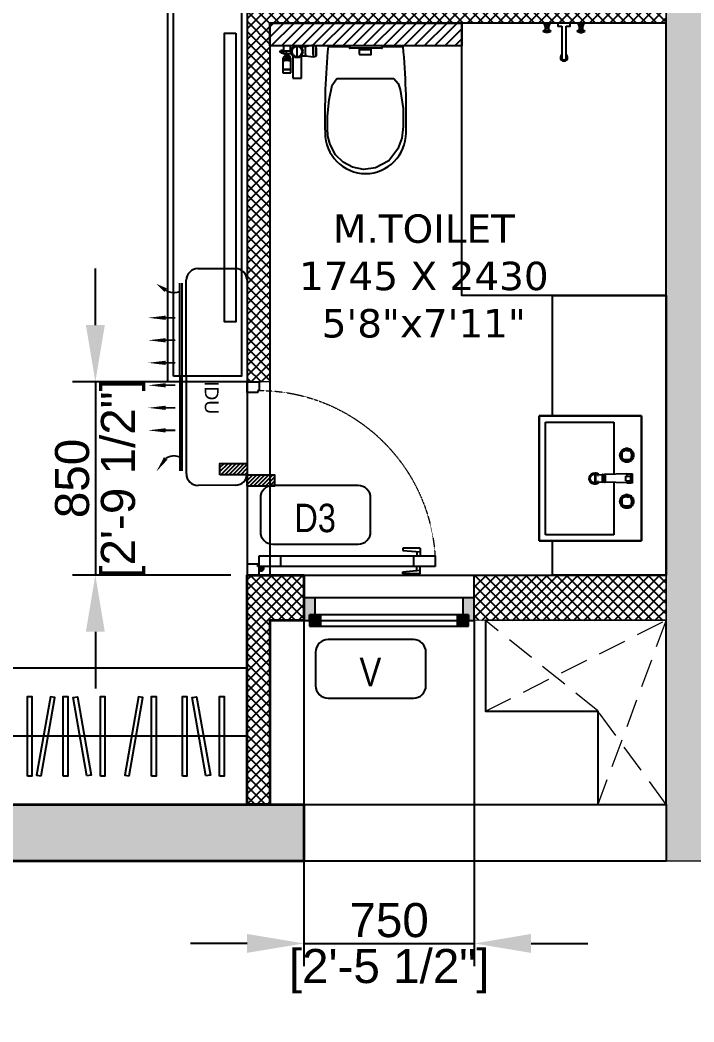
# Model space of a CAD drawing. Header units: millimetres. Extents: x -10395 to 134206, y 1012 to 180803.
# Drawn here: x 103441 to 106408, y 142510 to 146921 of the extents above; entities that cross this region are included whole.
import ezdxf
from ezdxf.enums import TextEntityAlignment as Align

# ---------------------------------------------------------------- set-up
doc = ezdxf.new("R2010")
doc.units = ezdxf.units.MM
doc.linetypes.add('( Hidden )', pattern=[0.375, 0.25, -0.125])
doc.linetypes.add('3.5BHK EAST-UN-5$0$DASHED', pattern=[0.75, 0.5, -0.25])
for name, color, linetype in [('A-AC', 252, 'Continuous'), ('A-Dimensions', 4, 'Continuous'), ('A-Door', 11, 'Continuous'), ('A-Door Line', 8, 'Continuous'), ('A-Fixture', 8, 'Continuous'), ('A-Furniture', 8, 'Continuous'), ('A-Handwash', 252, 'Continuous'), ('A-Handwash Platform', 253, 'Continuous'), ('A-Hatch', 252, 'Continuous'), ('A-Ledge Wall', 8, 'Continuous'), ('A-MBR Wardrobe', 253, 'Continuous'), ('A-Room Boundary', 44, 'Continuous'), ('A-Shaft Line', 253, 'Continuous'), ('A-Shaft Wall', 253, 'Continuous'), ('A-Shower', 253, 'Continuous'), ('A-Shower Glass', 253, 'Continuous'), ('A-Text Main', 44, 'Continuous'), ('A-TV', 253, 'Continuous'), ('A-TV Unit', 252, 'Continuous'), ('A-Ventilator', 4, 'Continuous'), ('A-WC', 253, 'Continuous')]:
    doc.layers.add(name, color=color, linetype=linetype)
doc.layers.add('A-Wall', color=240, linetype='Continuous', lineweight=35)
doc.styles.add('2024-08-29_TOWER-A$0$simplex-0.8', font='simplex.shx', dxfattribs={"width": 0.8})
doc.styles.add('3BHK  WEST_UN-2$0$AMISH', font='arial.ttf')
doc.styles.add('3BHK EAST -UN-4$0$grid_text', font='verdana.ttf')
doc.styles.add('ARIAL', font='ARIALN.TTF')
doc.styles.add('S', font='arial.ttf', dxfattribs={"height": 150})
doc.dimstyles.new('DIMSMALL', dxfattribs={"dimtxt": 150, "dimasz": 250, "dimexe": 100, "dimexo": 100, "dimgap": 25, "dimtad": 1, "dimdec": 0, "dimtxsty": 'S', "dimcen": 0, "dimdle": 100, "dimclrd": 8, "dimclre": 8, "dimclrt": 256, "dimazin": 3, "dimtfac": 1, "dimtdec": 0, "dimtix": 1, "dimtmove": 0, "dimatfit": 3, "dimldrblk": '12_DatumFilled', "dimlwd": -1, "dimlwe": -1, "dimarcsym": 1})
pattern_1 = [(45, (-61026.13, -166894.432), (-22.4506403, 22.4506403), []), (135, (-61026.13, -166894.432), (-22.4506403, -22.4506403), [])]

# ---------------------------------------------------------------- blocks, each defined once
blk = doc.blocks.new('*D277')
at = {"layer": 'A-Dimensions', "color": 8, "transparency": 16777216}
for p, q in [((103772.4, 145577.3), (103772.4, 145827.3)), ((104368.4, 145327.3), (103672.4, 145327.3)), ((103772.4, 145327.3), (103772.4, 144477.3)), ((104368.4, 144477.3), (103672.4, 144477.3)), ((103772.4, 144227.3), (103772.4, 143977.3))]:
    blk.add_line(p, q, dxfattribs=at)
for points in [[(103730.7, 145577.3), (103814, 145577.3), (103772.4, 145327.3)], [(103730.7, 144227.3), (103814, 144227.3), (103772.4, 144477.3)]]:
    blk.add_solid(points, dxfattribs=at)
at = {"layer": 'Defpoints', "color": 0, "transparency": 16777216}
for p in [(104468.4, 145327.3), (103772.4, 144477.3), (104468.4, 144477.3)]:
    blk.add_point(p, dxfattribs=at)
at = {"layer": 'A-Dimensions', "lineweight": 30, "transparency": 16777216, "char_height": 150, "attachment_point": 5, "rotation": 90, "style": 'S'}
for s, insert in [('\\A1;[2\'-9 1/2"]', (103894.5, 144902.3)), ('\\A1;850', (103670.8, 144902.3))]:
    blk.add_mtext(s, dxfattribs=dict(at, insert=insert))
blk = doc.blocks.new('12_DatumFilled')
at = {"color": 8, "linetype": 'ByBlock'}
blk.add_solid([(0, 0.577), (-1, 0), (0, -0.577)], dxfattribs=at)
blk = doc.blocks.new('*D291')
at = {"layer": 'A-Dimensions', "color": 8, "transparency": 16777216}
for p, q in [((104690.8, 144302.3), (104690.8, 142755.3)), ((105440.8, 144302.3), (105440.8, 142755.3)), ((104440.8, 142855.3), (104190.8, 142855.3)), ((104690.8, 142855.3), (105440.8, 142855.3)), ((105690.8, 142855.3), (105940.8, 142855.3))]:
    blk.add_line(p, q, dxfattribs=at)
for points in [[(104440.8, 142897), (104440.8, 142813.7), (104690.8, 142855.3)], [(105690.8, 142897), (105690.8, 142813.7), (105440.8, 142855.3)]]:
    blk.add_solid(points, dxfattribs=at)
at = {"layer": 'Defpoints', "color": 0, "transparency": 16777216}
for p in [(104690.8, 144402.3), (105440.8, 144402.3), (105440.8, 142855.3)]:
    blk.add_point(p, dxfattribs=at)
at = {"layer": 'A-Dimensions', "lineweight": 30, "transparency": 16777216, "char_height": 150, "attachment_point": 5, "style": 'S'}
for s, insert in [('\\A1;750', (105065.8, 142956.9)), ('\\A1;[2\'-5 1/2"]', (105065.8, 142733.2))]:
    blk.add_mtext(s, dxfattribs=dict(at, insert=insert))
blk = doc.blocks.new('3BHK EAST -UN-4$0$A$C937fbcfe')
at = {"layer": 'A-Ledge Wall', "ltscale": 600}
blk.add_lwpolyline([(0, 600), (0, 0), (3200, 0), (3200, 600)], close=True, dxfattribs=at)
for points in [[(2232.6, 125), (2232.6, 475), (2252.6, 475), (2252.6, 125), (2232.6, 125)], [(2292.3, 125.9), (2353.1, 470.6), (2333.4, 474.1), (2272.6, 129.4), (2292.3, 125.9)], [(2390.5, 125), (2390.5, 475), (2410.5, 475), (2410.5, 125), (2390.5, 125)], [(2494.1, 125.9), (2433.4, 470.6), (2453.1, 474.1), (2513.8, 129.4), (2494.1, 125.9)], [(2554, 125), (2554, 475), (2574, 475), (2574, 125), (2554, 125)], [(2680.5, 125.9), (2741.3, 470.6), (2721.6, 474.1), (2660.8, 129.4), (2680.5, 125.9)], [(2778.7, 125), (2778.7, 475), (2798.7, 475), (2798.7, 125), (2778.7, 125)], [(2914.7, 125), (2914.7, 475), (2934.7, 475), (2934.7, 125), (2914.7, 125)], [(3018.3, 125.9), (2957.5, 470.6), (2977.2, 474.1), (3038, 129.4), (3018.3, 125.9)], [(3078.1, 125), (3078.1, 475), (3098.1, 475), (3098.1, 125), (3078.1, 125)], [(3200, 300), (0, 300)]]:
    blk.add_lwpolyline(points, dxfattribs=at)
blk = doc.blocks.new('A$C9b4d8ff6')
at = {"layer": 'A-Door'}
for p, q in [((84.9, 827.1), (37.7, 827.1)), ((37.7, 827.1), (37.8, 53.1)), ((85, 53.1), (84.9, 827.1)), ((4.7, 761.1), (37.7, 761.1)), ((4.7, 761.1), (4.7, 685.5)), ((14.1, 685.5), (21.1, 761.1)), ((117.9, 761.1), (84.9, 761.1)), ((108.5, 685.5), (101.5, 761.1)), ((117.9, 761.1), (118, 685.5)), ((19.8, 746.9), (37.7, 746.9)), ((84.9, 732.7), (37.7, 732.7)), ((102.8, 746.9), (84.9, 746.9)), ((4.7, 685.5), (14.1, 685.5)), ((118, 685.5), (108.5, 685.5)), ((84.9, 147.5), (37.7, 147.5)), ((0, 0), (0, 53.1)), ((0, 53.1), (37.8, 53.1)), ((14.2, 62.5), (42.5, 62.5)), ((28.3, 76.7), (28.3, 48.4)), ((37.8, 53.1), (85, 53.1)), ((37.8, 53.1), (37.8, 47.2)), ((37.8, 47.2), (47.2, 47.2)), ((47.2, 47.2), (47.2, 0)), ((85, 53.1), (85, 53.1)), ((802.8, 47.2), (802.8, 0.1)), ((812.2, 47.2), (802.8, 47.2)), ((850, 53.2), (812.2, 53.1)), ((812.2, 53.1), (812.2, 47.2)), ((850, 0.1), (850, 53.2)), ((47.2, 0), (0, 0)), ((802.8, 0.1), (850, 0.1))]:
    blk.add_line(p, q, dxfattribs=at)
blk.add_circle((28.3, 62.5), 9.44, dxfattribs=at)
at = {"layer": 'A-Door', "linetype": '3.5BHK EAST-UN-5$0$DASHED', "lineweight": 0}
blk.add_arc((35.5, 52), 776.7, 0.0858, 86.3542, dxfattribs=at)
blk = doc.blocks.new('3BHK  WEST_UN-2$0$fgdskokjmfv')
at = {"layer": 'A-WC', "linetype": 'Continuous'}
for p, q in [((15769218.5, 1072189.5), (15769218.7, 1072189.6)), ((15769218.7, 1072189.6), (15769218.8, 1072189.8)), ((15769218.8, 1072189.8), (15769218.9, 1072189.9)), ((15769218.9, 1072189.9), (15769219.1, 1072190.1)), ((15769219.1, 1072190.1), (15769219.2, 1072190.2)), ((15769219.2, 1072190.2), (15769219.4, 1072190.3)), ((15769219.4, 1072190.3), (15769219.6, 1072190.4)), ((15769219.6, 1072190.4), (15769219.7, 1072190.6)), ((15769219.7, 1072190.6), (15769219.9, 1072190.7)), ((15769219.9, 1072190.7), (15769220.1, 1072190.8)), ((15769220.1, 1072190.8), (15769220.3, 1072190.8)), ((15769220.3, 1072190.8), (15769220.4, 1072190.9)), ((15769220.4, 1072190.9), (15769220.6, 1072191)), ((15769220.6, 1072191), (15769220.8, 1072191.1)), ((15769220.8, 1072191.1), (15769221, 1072191.1)), ((15769221, 1072191.1), (15769221.2, 1072191.2)), ((15769221.2, 1072191.2), (15769221.4, 1072191.2)), ((15769221.4, 1072191.2), (15769221.6, 1072191.3)), ((15769221.6, 1072191.3), (15769221.8, 1072191.3)), ((15769221.8, 1072191.3), (15769222, 1072191.3)), ((15769222, 1072191.3), (15769222.2, 1072191.3)), ((15769222.2, 1072191.3), (15769222.4, 1072191.3)), ((15769222.4, 1072191.3), (15769222.4, 1072191.3)), ((15769222.5, 1072191.3), (15769222.4, 1072191.3)), ((15769222.4, 1072191.3), (15769222.4, 1072191.3)), ((15769222.4, 1072191.3), (15769222.5, 1072191.3)), ((15769222.6, 1072191.3), (15769222.5, 1072191.3)), ((15769222.5, 1072191.3), (15769222.5, 1072191.3)), ((15769222.5, 1072191.3), (15769222.7, 1072191.3)), ((15769222.8, 1072191.3), (15769222.6, 1072191.3)), ((15769222.7, 1072191.3), (15769222.9, 1072191.3)), ((15769232.1, 1072191.3), (15769222.8, 1072191.3)), ((15769222.9, 1072191.3), (15769223.1, 1072191.3)), ((15769223.1, 1072191.3), (15769223.4, 1072191.3)), ((15769223.4, 1072191.3), (15769223.8, 1072191.3)), ((15769223.8, 1072191.3), (15769224.2, 1072191.3)), ((15769224.2, 1072191.3), (15769224.7, 1072191.3)), ((15769228.6, 1072190), (15769228.8, 1072176)), ((15769228.7, 1072190), (15769232.9, 1072190)), ((15769231.8, 1072211.9), (15769232.1, 1072190)), ((15769309.2, 1072211.9), (15769231.8, 1072211.9)), ((15769232.9, 1072190), (15769239.6, 1072190)), ((15769233.1, 1072183), (15769232.9, 1072190)), ((15769239.6, 1072190), (15769243.9, 1072190)), ((15769243.9, 1072190), (15769247.1, 1072190)), ((15769243.9, 1072190), (15769243.9, 1072183)), ((15769247.1, 1072190), (15769264.5, 1072190)), ((15769262.2, 1072190), (15769262.5, 1072211.9)), ((15769262.2, 1072191.3), (15769262.5, 1072191.3)), ((15769262.5, 1072191.3), (15769263.8, 1072191.3)), ((15769263.8, 1072191.3), (15769265.2, 1072191.3)), ((15769264.4, 1072183), (15769264.5, 1072190)), ((15769265.2, 1072191.3), (15769266.5, 1072191.3)), ((15769274.3, 1072211.9), (15769274.3, 1072210.2)), ((15769274.3, 1072210.2), (15769274.3, 1072208.5)), ((15769274.3, 1072208.5), (15769274.3, 1072206.8)), ((15769274.3, 1072206.8), (15769274.3, 1072205.4)), ((15769292.1, 1072163.3), (15769292.1, 1072209.4)), ((15769309.2, 1072211.4), (15769309.2, 1072211.9)), ((15769309.2, 1072209.7), (15769309.2, 1072211.4)), ((15769309.2, 1072208), (15769309.2, 1072209.7)), ((15769309.2, 1072206.4), (15769309.2, 1072208)), ((15769309.2, 1072206), (15769309.2, 1072206.4)), ((15769328, 1072207), (15769309.9, 1072206.4)), ((15769362.5, 1072214.8), (15769328, 1072207)), ((15769362.5, 1072214.8), (15769374.5, 1072212)), ((15769428.5, 1072209.1), (15769522.1, 1072209.1)), ((15769667.1, 1072211.9), (15769522.1, 1072211.9)), ((15769522.1, 1072211.9), (15769522.1, 1072203.9)), ((15769664.1, 1072200.9), (15769525.1, 1072200.9)), ((15769618.4, 1072200.9), (15769565.9, 1072200.9)), ((15769565.9, 1072200.9), (15769565.9, 1072197.6)), ((15769618.4, 1072194.8), (15769565.9, 1072194.8)), ((15769565.9, 1072194.8), (15769565.9, 1072174.4)), ((15769567.4, 1072196.1), (15769616.9, 1072196.1)), ((15769618.4, 1072197.6), (15769618.4, 1072200.9)), ((15769618.4, 1072174.4), (15769618.4, 1072194.8)), ((15769667.1, 1072211.9), (15769667.1, 1072203.9)), ((15769667.1, 1072209.1), (15769758.5, 1072209.1)), ((15769217.4, 1072186.7), (15769217.5, 1072186.9)), ((15769217.4, 1072186.5), (15769217.4, 1072186.7)), ((15769217.4, 1072186.3), (15769217.4, 1072186.5)), ((15769217.4, 1072186.1), (15769217.4, 1072186.3)), ((15769217.4, 1072186.3), (15769217.4, 1072186.3)), ((15769217.5, 1072185.9), (15769217.4, 1072186.1)), ((15769217.5, 1072187.3), (15769217.6, 1072187.5)), ((15769217.5, 1072187.1), (15769217.5, 1072187.3)), ((15769217.5, 1072186.9), (15769217.5, 1072187.1)), ((15769217.5, 1072185.7), (15769217.5, 1072185.9)), ((15769217.5, 1072185.5), (15769217.5, 1072185.7)), ((15769217.5, 1072185.3), (15769217.5, 1072185.5)), ((15769217.6, 1072185.1), (15769217.5, 1072185.3)), ((15769217.6, 1072187.7), (15769217.7, 1072187.9)), ((15769217.6, 1072187.5), (15769217.6, 1072187.7)), ((15769217.6, 1072184.9), (15769217.6, 1072185.1)), ((15769217.7, 1072184.7), (15769217.6, 1072184.9)), ((15769217.7, 1072187.9), (15769217.8, 1072188.1)), ((15769217.8, 1072184.5), (15769217.7, 1072184.7)), ((15769217.8, 1072188.3), (15769217.9, 1072188.5)), ((15769217.8, 1072188.1), (15769217.8, 1072188.3)), ((15769217.8, 1072184.3), (15769217.8, 1072184.5)), ((15769217.9, 1072184.2), (15769217.8, 1072184.3)), ((15769217.9, 1072188.5), (15769218, 1072188.7)), ((15769218, 1072184), (15769217.9, 1072184.2)), ((15769218, 1072188.7), (15769218.1, 1072188.8)), ((15769218.1, 1072183.8), (15769218, 1072184)), ((15769218.1, 1072188.8), (15769218.2, 1072189)), ((15769218.2, 1072183.6), (15769218.1, 1072183.8)), ((15769218.2, 1072189), (15769218.3, 1072189.2)), ((15769218.3, 1072183.5), (15769218.2, 1072183.6)), ((15769218.3, 1072189.2), (15769218.4, 1072189.3)), ((15769218.5, 1072183.3), (15769218.3, 1072183.5)), ((15769218.4, 1072189.3), (15769218.5, 1072189.5)), ((15769218.6, 1072183.2), (15769218.5, 1072183.3)), ((15769218.7, 1072183), (15769218.6, 1072183.2)), ((15769218.8, 1072182.9), (15769218.7, 1072183)), ((15769219, 1072182.7), (15769218.8, 1072182.9)), ((15769219.1, 1072182.6), (15769219, 1072182.7)), ((15769219.3, 1072182.5), (15769219.1, 1072182.6)), ((15769219.4, 1072182.3), (15769219.3, 1072182.5)), ((15769219.6, 1072182.2), (15769219.4, 1072182.3)), ((15769219.8, 1072182.1), (15769219.6, 1072182.2)), ((15769219.9, 1072182), (15769219.8, 1072182.1)), ((15769220.1, 1072181.9), (15769219.9, 1072182)), ((15769220.3, 1072181.8), (15769220.1, 1072181.9)), ((15769220.5, 1072181.7), (15769220.3, 1072181.8)), ((15769220.7, 1072181.7), (15769220.5, 1072181.7)), ((15769220.9, 1072181.6), (15769220.7, 1072181.7)), ((15769221, 1072181.5), (15769220.9, 1072181.6)), ((15769221.2, 1072181.5), (15769221, 1072181.5)), ((15769221.4, 1072181.4), (15769221.2, 1072181.5)), ((15769221.6, 1072181.4), (15769221.4, 1072181.4)), ((15769221.8, 1072181.4), (15769221.6, 1072181.4)), ((15769222, 1072181.4), (15769221.8, 1072181.4)), ((15769222.2, 1072181.3), (15769222, 1072181.4)), ((15769222.4, 1072181.3), (15769222.2, 1072181.3)), ((15769222.5, 1072181.3), (15769222.4, 1072181.3)), ((15769222.4, 1072181.3), (15769222.4, 1072181.3)), ((15769222.4, 1072181.3), (15769222.5, 1072181.3)), ((15769222.6, 1072181.3), (15769222.5, 1072181.3)), ((15769222.5, 1072181.3), (15769222.5, 1072181.3)), ((15769222.5, 1072181.3), (15769222.7, 1072181.3)), ((15769222.8, 1072181.3), (15769222.6, 1072181.3)), ((15769222.7, 1072181.3), (15769222.8, 1072181.3)), ((15769222.8, 1072181.3), (15769228.8, 1072181.3)), ((15769223, 1072181.3), (15769222.8, 1072181.3)), ((15769223.3, 1072181.3), (15769223, 1072181.3)), ((15769223.6, 1072181.3), (15769223.3, 1072181.3)), ((15769224, 1072181.3), (15769223.6, 1072181.3)), ((15769224.4, 1072181.3), (15769224, 1072181.3)), ((15769224.9, 1072181.3), (15769224.4, 1072181.3)), ((15769233.2, 1072176), (15769228.9, 1072176)), ((15769229.4, 1072152.1), (15769229.4, 1072141.2)), ((15769229.6, 1072148.4), (15769264.6, 1072148.4)), ((15769229.6, 1072148.4), (15769229.6, 1072107.6)), ((15769233.2, 1072176), (15769233.1, 1072183)), ((15769239.6, 1072176), (15769233.2, 1072176)), ((15769235.2, 1072152.4), (15769235.2, 1072142.5)), ((15769243.8, 1072176), (15769239.6, 1072176)), ((15769240, 1072176), (15769240, 1072167.3)), ((15769240, 1072155.2), (15769240, 1072152.4)), ((15769242, 1072176), (15769242, 1072161.6)), ((15769243.9, 1072183), (15769243.8, 1072176)), ((15769247.1, 1072176), (15769243.8, 1072176)), ((15769264.4, 1072176), (15769247.1, 1072176)), ((15769252.2, 1072161.6), (15769252.2, 1072176)), ((15769254.3, 1072167.3), (15769254.3, 1072176)), ((15769254.3, 1072152.4), (15769254.3, 1072155.2)), ((15769259, 1072142.5), (15769259, 1072152.4)), ((15769264.4, 1072176), (15769264.4, 1072183)), ((15769265.9, 1072181.3), (15769264.5, 1072181.3)), ((15769264.6, 1072107.6), (15769264.6, 1072148.4)), ((15769264.9, 1072141.2), (15769264.9, 1072152.1)), ((15769266.6, 1072181.3), (15769265.9, 1072181.3)), ((15769273.1, 1072167.7), (15769273.1, 1072069.7)), ((15769311.1, 1072167.5), (15769329.3, 1072168.1)), ((15769311.2, 1072069.7), (15769311.2, 1072167.7)), ((15769329.3, 1072168.1), (15769364.2, 1072162.5)), ((15769364.3, 1072162.5), (15769376.1, 1072166)), ((15769567.3, 1072172.9), (15769616.9, 1072172.9)), ((15769229.6, 1072107.6), (15769264.6, 1072107.6)), ((15769229.6, 1072107.1), (15769229.6, 1072107.6)), ((15769264.6, 1072107.6), (15769229.6, 1072107.6)), ((15769264.6, 1072107.1), (15769229.6, 1072107.1)), ((15769229.6, 1072107.1), (15769229.6, 1072093)), ((15769264.6, 1072107.1), (15769264.6, 1072107.6)), ((15769264.6, 1072093), (15769264.6, 1072107.1)), ((15769229.6, 1072093), (15769264.6, 1072093)), ((15769273.1, 1072069.7), (15769311.2, 1072069.7)), ((15769466.3, 1072068.4), (15769718.4, 1072068.4))]:
    blk.add_line(p, q, dxfattribs=at)
at = {"layer": 'A-WC', "linetype": 'Continuous', "flags": 128}
blk.add_lwpolyline([(15769718.4, 1072068.4), (15769737.6, 1072045.5), (15769745.9, 1072018.8), (15769758.3, 1071936), (15769759.7, 1071856.1), (15769753.6, 1071804.7), (15769735.8, 1071758), (15769695.5, 1071705.9), (15769637.7, 1071673.8), (15769584.5, 1071667.4), (15769535.5, 1071677.4), (15769494.7, 1071699.3), (15769461.6, 1071732.3), (15769437.5, 1071777.7), (15769427.2, 1071814.6), (15769425.9, 1071851.1), (15769426.5, 1071902.1), (15769433.3, 1071973.6), (15769447, 1072039.1), (15769466.3, 1072068.4)], dxfattribs=at)
at = {"layer": 'A-WC', "linetype": 'Continuous'}
for centre, radius, start, end in [((15769292.1, 1072186.3), 26.2, 100.2496, 180), ((15769292.1, 1072186.3), 23, 0, 180), ((15769292.1, 1072186.3), 26.2, 0, 132.8693), ((15772559.7, 1071909.6), 3145.4, 174.5369, 181.4631), ((15769525.1, 1072203.9), 3, 180, 270), ((15769567.4, 1072197.6), 1.5, 180, 270), ((15769616.9, 1072197.6), 1.5, 270, 0), ((15769664.1, 1072203.9), 3, 270, 0), ((15766627.4, 1071909.6), 3145.4, 358.5369, 5.4631), ((15769292.1, 1072186.3), 26.2, 180, 0), ((15769292.1, 1072186.3), 23, 180, 0), ((15769292.1, 1072189.5), 28.9, 228.7983, 242.5322), ((15769292.1, 1072189.5), 28.9, 297.4678, 311.2017), ((15769567.3, 1072174.4), 1.46, 180, 270), ((15769616.9, 1072174.4), 1.46, 270, 0), ((15769595.6, 1071829.3), 180.3, 180, 269.3484), ((15769591.5, 1071829.3), 180.3, 270.6516, 0)]:
    blk.add_arc(centre, radius, start, end, dxfattribs=at)
for centre, major_axis, ratio, start_param, end_param in [((15769310.5, 1072186.9), (-0.6, 19.4), 0.087894, 6.275362, 6.466185), ((15769328.7, 1072187.5), (-0.6, 19.4), 0.087894, 6.275362, 9.416955), ((15769363.4, 1072188.7), (-0.8, 26.2), 0.087894, 0.017046, 3.133769), ((15769375.3, 1072189), (-0.7, 23), 0.087894, 0.026053, 3.133769), ((15769375.3, 1072189), (-0.7, 23), 0.087894, 3.165124, 6.230506), ((15769247.1, 1072152.1), (17.8, 0), 0.939693, 1.86017, 3.254011), ((15769247.1, 1072141.2), (17.8, 0), 0.939693, 0.452611, 2.688981), ((15769247.1, 1072141.2), (13.4, 0), 0.939693, 1.839841, 2.521963), ((15769247.1, 1072142.5), (11.9, 0), 0.939693, 1.570796, 2.584055), ((15769247.1, 1072142.5), (11.9, 0), 0.939693, 1.570796, 2.584055), ((15769247.1, 1072141), (11.9, 0), 0.939693, 1.570796, 2.410164), ((15769247.1, 1072141.2), (13.4, 0), 0.939693, 1.634555, 1.767445), ((15769247.1, 1072142.5), (11.9, 0), 0.939693, 0.557537, 1.570796), ((15769247.1, 1072142.5), (11.9, 0), 0.939693, 0.557537, 1.570796), ((15769247.1, 1072141), (11.9, 0), 0.939693, 0.731428, 1.570796), ((15769247.1, 1072141.2), (13.4, 0), 0.939693, 1.374148, 1.507037), ((15769247.1, 1072141.2), (13.4, 0), 0.939693, 0.61963, 1.312246), ((15769247.1, 1072152.1), (17.8, 0), 0.939693, 6.170767, 7.561634), ((15769310.5, 1072186.9), (-0.6, 19.4), 0.087894, 2.98627, 3.106469), ((15769247.1, 1072141.2), (17.8, 0), 0.939693, 2.995055, 3.28771), ((15769247.1, 1072141.2), (17.8, 0), 0.939693, 6.137068, 6.429723)]:
    blk.add_ellipse(centre, major_axis=major_axis, ratio=ratio, start_param=start_param, end_param=end_param, dxfattribs=at)
blk = doc.blocks.new('3.5BHK EAST-UN-5$0$2024-08-29_TOWER-A$0$TV FG')
at = {"layer": 'A-TV'}
blk.add_lwpolyline([(-635, -25), (635, -25), (635, -75), (-635, -75)], close=True, dxfattribs=at)
blk = doc.blocks.new('3BHK  WEST_UN-2$0$WALL MOUNTED SPLIT AC')
at = {"layer": 'A-AC'}
for p, q in [((18067.15, -8077.46), (18073.71, -8077.46)), ((18064.01, -8112.84, 0), (18064, -8079.99, 0)), ((18064.41, -8112.84, 0), (18064.41, -8079.99, 0)), ((18065.12, -8113.34), (18065.11, -8079.5)), ((18075.75, -8079.5), (18075.75, -8113.29)), ((18073.72, -8115.33), (18067.16, -8115.38))]:
    blk.add_line(p, q, dxfattribs=at)
at = {"layer": 'A-AC', "elevation": 0}
for points in [[(18059.86, -8080.11, 0, 0.75, 0), (18061.51, -8081.22, 0.75, 0.75, 0)], [(18058.43, -8086.05, 0, 0.75, 0), (18061.52, -8086.05, 0.75, 0.75, 0)], [(18058.44, -8089.99, 0, 0.75, 0), (18061.52, -8089.99, 0.75, 0.75, 0)], [(18058.44, -8093.93, 0, 0.75, 0), (18061.52, -8093.93, 0.75, 0.75, 0)], [(18058.44, -8097.86, 0, 0.75, 0), (18061.52, -8097.86, 0.75, 0.75, 0)], [(18058.44, -8101.8, 0, 0.75, 0), (18061.52, -8101.8, 0.75, 0.75, 0)], [(18058.44, -8105.74, 0, 0.75, 0), (18061.52, -8105.74, 0.75, 0.75, 0)], [(18059.87, -8112.95, 0, 0.75, 0), (18061.51, -8110.65, 0.75, 0.75, 0)]]:
    blk.add_lwpolyline(points, format="xyseb", dxfattribs=at)
at = {"layer": 'A-AC', "const_width": 0.3, "elevation": 0}
for points in [[(18061.51, -8081.22, 0.246742), (18063.87, -8081.49, -4.761831)], [(18061.51, -8110.65, -0.246742), (18063.87, -8110.38, 4.761831)]]:
    blk.add_lwpolyline(points, format="xyb", dxfattribs=at)
for points in [[(18061.52, -8086.05), (18063.17, -8086.05)], [(18061.52, -8089.99), (18063.17, -8089.99)], [(18061.52, -8093.93), (18063.17, -8093.93)], [(18061.52, -8097.86), (18063.17, -8097.86)], [(18061.52, -8101.8), (18063.17, -8101.8)], [(18061.52, -8105.74), (18063.17, -8105.74)]]:
    blk.add_lwpolyline(points, dxfattribs=at)
at = {"layer": 'A-AC'}
for centre, start, end in [((18067.15, -8079.5), 90.0082, 180.0082), ((18073.71, -8079.5), 0.0078, 90.0078), ((18067.16, -8113.34), 180.0082, 270.0082), ((18073.71, -8113.29), 270.0078, 0.0078)]:
    blk.add_arc(centre, 2.04, start, end, dxfattribs=at)
at = {"layer": 'A-AC', "style": '3BHK  WEST_UN-2$0$AMISH'}
blk.add_attdef('IDU', text='', height=2.4, rotation=90.0082, dxfattribs=at).set_placement((18070, -8096.33, 0), align=Align.MIDDLE_CENTER)
blk = doc.blocks.new('A$Cf00fcc3f')
at = {"layer": 'A-Fixture'}
for p, q in [((0, 0), (0, -450)), ((550, 0), (0, 0)), ((0, -450), (0, 0)), ((0, 0), (550, 0)), ((550, -450), (550, 0)), ((550, 0), (550, -450)), ((151.6, -42.4), (150.8, -44.3)), ((151.6, -42.4), (153.6, -41.5)), ((153.7, -44.5), (151.6, -42.4)), ((153.6, -41.5), (163.5, -38.6)), ((155.5, -43.7), (153.6, -41.5)), ((155.5, -43.7), (153.7, -44.5)), ((157.1, -39.5), (155.1, -41.1)), ((164.2, -43.3), (155.2, -46)), ((155.5, -43.7), (164.5, -41)), ((162.3, -36.7), (157.1, -39.5)), ((167.9, -35), (162.3, -36.7)), ((163.5, -38.6), (173.8, -37.6)), ((163.5, -38.6), (164.5, -41)), ((173.8, -42.3), (164.2, -43.3)), ((173.8, -42.3), (164.2, -43.3)), ((164.5, -41), (173.8, -40.1)), ((173.8, -43.9), (164.5, -44.9)), ((173.8, -34.4), (167.9, -35)), ((179.7, -35), (173.8, -34.4)), ((179.7, -35), (173.8, -34.4)), ((173.8, -37.6), (184.1, -38.6)), ((173.8, -37.6), (173.8, -40.1)), ((173.8, -40.1), (183.2, -41)), ((183.4, -43.3), (173.8, -42.3)), ((183.1, -44.9), (173.8, -43.9)), ((185.4, -36.7), (179.7, -35)), ((185.4, -36.7), (179.7, -35)), ((184.1, -38.6), (183.2, -41)), ((183.2, -41), (192.2, -43.7)), ((183.4, -43.3), (192.4, -46)), ((192.4, -46), (183.4, -43.3)), ((184.1, -38.6), (194.1, -41.5)), ((190.6, -39.5), (185.4, -36.7)), ((190.6, -39.5), (185.4, -36.7)), ((192.5, -41.1), (190.6, -39.5)), ((192.5, -41.1), (190.6, -39.5)), ((192.2, -43.7), (194.1, -41.5)), ((192.2, -43.7), (193.9, -44.5)), ((193.9, -44.5), (196, -42.4)), ((194.1, -41.5), (196, -42.4)), ((196, -42.4), (196.9, -44.3)), ((254.8, -39.2), (296, -39.2)), ((254.8, -39.2), (255, -45.5)), ((295.9, -45.5), (296, -39.2)), ((354.8, -42.4), (354, -44.3)), ((354.8, -42.4), (356.8, -41.5)), ((356.9, -44.5), (354.8, -42.4)), ((356.8, -41.5), (366.7, -38.6)), ((358.7, -43.7), (356.8, -41.5)), ((358.7, -43.7), (356.9, -44.5)), ((360.3, -39.5), (358.3, -41.1)), ((367.4, -43.3), (358.4, -46)), ((358.7, -43.7), (367.7, -41)), ((365.5, -36.7), (360.3, -39.5)), ((371.1, -35), (365.5, -36.7)), ((366.7, -38.6), (377, -37.6)), ((366.7, -38.6), (367.7, -41)), ((377, -42.3), (367.4, -43.3)), ((377, -42.3), (367.4, -43.3)), ((367.7, -41), (377, -40.1)), ((377, -43.9), (367.7, -44.9)), ((377, -34.4), (371.1, -35)), ((382.9, -35), (377, -34.4)), ((382.9, -35), (377, -34.4)), ((377, -37.6), (387.3, -38.6)), ((377, -37.6), (377, -40.1)), ((377, -40.1), (386.4, -41)), ((386.6, -43.3), (377, -42.3)), ((386.3, -44.9), (377, -43.9)), ((388.6, -36.7), (382.9, -35)), ((388.6, -36.7), (382.9, -35)), ((387.3, -38.6), (386.4, -41)), ((386.4, -41), (395.4, -43.7)), ((386.6, -43.3), (395.6, -46)), ((395.6, -46), (386.6, -43.3)), ((387.3, -38.6), (397.3, -41.5)), ((393.8, -39.5), (388.6, -36.7)), ((393.8, -39.5), (388.6, -36.7)), ((395.7, -41.1), (393.8, -39.5)), ((395.7, -41.1), (393.8, -39.5)), ((395.4, -43.7), (397.3, -41.5)), ((395.4, -43.7), (397.1, -44.5)), ((397.1, -44.5), (399.2, -42.4)), ((397.3, -41.5), (399.2, -42.4)), ((399.2, -42.4), (400.1, -44.3)), ((144.2, -58.7), (143.6, -64.6)), ((143.6, -64.6), (144.2, -70.5)), ((143.6, -64.6), (144.2, -70.5)), ((145.9, -53), (144.2, -58.7)), ((144.2, -70.5), (145.9, -76.1)), ((144.2, -70.5), (145.9, -76.1)), ((148.7, -47.8), (145.9, -53)), ((145.9, -76.1), (148.7, -81.3)), ((145.9, -76.1), (148.7, -81.3)), ((146.8, -64.6), (147.8, -54.3)), ((147.8, -74.9), (146.8, -64.6)), ((149.4, -64.6), (146.8, -64.6)), ((147.8, -54.3), (150.8, -44.3)), ((147.8, -54.3), (150.3, -55.2)), ((147.8, -74.9), (150.3, -73.9)), ((150.8, -84.8), (147.8, -74.9)), ((150.3, -45.9), (148.7, -47.8)), ((148.7, -81.3), (150.3, -83.2)), ((148.7, -81.3), (150.3, -83.2)), ((149.4, -64.6), (150.3, -55.2)), ((150.3, -73.9), (149.4, -64.6)), ((150.3, -55.2), (152.9, -46.2)), ((152.9, -82.9), (150.3, -73.9)), ((150.8, -44.3), (152.9, -46.2)), ((150.8, -84.8), (152.9, -82.9)), ((151.6, -86.8), (150.8, -84.8)), ((152.5, -55), (151.6, -64.6)), ((151.6, -64.6), (152.5, -74.2)), ((151.6, -64.6), (152.5, -74.2)), ((151.6, -86.8), (153.7, -84.7)), ((151.6, -86.8), (153.6, -87.6)), ((155.2, -46), (152.5, -55)), ((155.2, -46), (152.5, -55)), ((152.5, -74.2), (155.2, -83.2)), ((152.5, -74.2), (155.2, -83.2)), ((153.7, -44.5), (152.9, -46.2)), ((152.9, -82.9), (153.7, -84.7)), ((154.1, -55.3), (153.2, -64.6)), ((153.2, -64.6), (154.1, -73.9)), ((155.5, -85.5), (153.6, -87.6)), ((163.5, -90.6), (153.6, -87.6)), ((153.7, -84.7), (155.5, -85.5)), ((156.4, -47.2), (154.1, -55.3)), ((154.1, -73.9), (156.4, -81.9)), ((155.1, -88.1), (157.1, -89.7)), ((155.1, -88.1), (157.1, -89.7)), ((155.2, -83.2), (164.2, -85.9)), ((155.2, -83.2), (164.2, -85.9)), ((164.5, -88.1), (155.5, -85.5)), ((164.5, -44.9), (156.4, -47.2)), ((156.4, -81.9), (164.5, -84.3)), ((163.5, -90.6), (164.5, -88.1)), ((164.2, -85.9), (173.8, -86.8)), ((164.2, -85.9), (173.8, -86.8)), ((164.5, -84.3), (173.8, -85.2)), ((173.8, -89), (164.5, -88.1)), ((173.8, -85.2), (183.1, -84.3)), ((173.8, -86.8), (183.4, -85.9)), ((173.8, -86.8), (183.4, -85.9)), ((183.2, -88.1), (173.8, -89)), ((191.2, -47.2), (183.1, -44.9)), ((183.1, -84.3), (191.2, -81.9)), ((192.2, -85.5), (183.2, -88.1)), ((184.1, -90.6), (183.2, -88.1)), ((183.4, -85.9), (192.4, -83.2)), ((183.4, -85.9), (192.4, -83.2)), ((194.1, -87.6), (184.1, -90.6)), ((190.6, -89.7), (192.5, -88.1)), ((190.6, -89.7), (192.5, -88.1)), ((191.2, -47.2), (193.5, -55.3)), ((191.2, -81.9), (193.5, -73.9)), ((192.2, -85.5), (193.9, -84.7)), ((192.2, -85.5), (194.1, -87.6)), ((192.4, -46), (195.1, -55)), ((192.4, -83.2), (195.1, -74.2)), ((192.4, -83.2), (195.1, -74.2)), ((194.4, -64.6), (193.5, -55.3)), ((194.4, -64.6), (193.5, -73.9)), ((193.9, -44.5), (194.7, -46.2)), ((193.9, -84.7), (194.7, -82.9)), ((193.9, -84.7), (196, -86.8)), ((196, -86.8), (194.1, -87.6)), ((196.9, -44.3), (194.7, -46.2)), ((194.7, -46.2), (197.4, -55.2)), ((197.4, -73.9), (194.7, -82.9)), ((196.9, -84.8), (194.7, -82.9)), ((195.1, -55), (196, -64.6)), ((196, -64.6), (195.1, -74.2)), ((196, -86.8), (196.9, -84.8)), ((196.9, -44.3), (199.8, -54.3)), ((199.8, -74.9), (196.9, -84.8)), ((198.9, -47.8), (197.3, -45.9)), ((198.9, -47.8), (197.3, -45.9)), ((197.3, -83.2), (198.9, -81.3)), ((197.3, -83.2), (198.9, -81.3)), ((199.8, -54.3), (197.4, -55.2)), ((197.4, -55.2), (198.3, -64.6)), ((198.3, -64.6), (197.4, -73.9)), ((199.8, -74.9), (197.4, -73.9)), ((198.3, -64.6), (200.8, -64.6)), ((201.7, -53), (198.9, -47.8)), ((201.7, -53), (198.9, -47.8)), ((198.9, -81.3), (201.7, -76.1)), ((198.9, -81.3), (201.7, -76.1)), ((199.8, -54.3), (200.8, -64.6)), ((200.8, -64.6), (199.8, -74.9)), ((203.4, -58.7), (201.7, -53)), ((203.4, -58.7), (201.7, -53)), ((201.7, -76.1), (203.4, -70.5)), ((201.7, -76.1), (203.4, -70.5)), ((203.4, -58.7), (204, -64.6)), ((204, -64.6), (203.4, -58.7)), ((204, -64.6), (203.4, -70.5)), ((204, -64.6), (203.4, -70.5)), ((255.5, -64.6), (255, -45.5)), ((255, -45.5), (295.9, -45.5)), ((255.5, -64.6), (258.3, -160.2)), ((255.5, -64.6), (265.1, -64.6)), ((265.1, -68.5), (265.1, -47.9)), ((285.7, -47.9), (265.1, -47.9)), ((265.1, -68.5), (285.7, -68.5)), ((285.7, -68.5), (285.7, -47.9)), ((285.7, -64.6), (295.3, -64.6)), ((295.3, -64.6), (292.6, -160.2)), ((295.3, -64.6), (295.9, -45.5)), ((347.4, -58.7), (346.8, -64.6)), ((346.8, -64.6), (347.4, -70.5)), ((346.8, -64.6), (347.4, -70.5)), ((349.1, -53), (347.4, -58.7)), ((347.4, -70.5), (349.1, -76.1)), ((347.4, -70.5), (349.1, -76.1)), ((351.9, -47.8), (349.1, -53)), ((349.1, -76.1), (351.9, -81.3)), ((349.1, -76.1), (351.9, -81.3)), ((350, -64.6), (351, -54.3)), ((351, -74.9), (350, -64.6)), ((352.6, -64.6), (350, -64.6)), ((351, -54.3), (354, -44.3)), ((351, -54.3), (353.5, -55.2)), ((351, -74.9), (353.5, -73.9)), ((354, -84.8), (351, -74.9)), ((353.5, -45.9), (351.9, -47.8)), ((351.9, -81.3), (353.5, -83.2)), ((351.9, -81.3), (353.5, -83.2)), ((352.6, -64.6), (353.5, -55.2)), ((353.5, -73.9), (352.6, -64.6)), ((353.5, -55.2), (356.1, -46.2)), ((356.1, -82.9), (353.5, -73.9)), ((354, -44.3), (356.1, -46.2)), ((354, -84.8), (356.1, -82.9)), ((354.8, -86.8), (354, -84.8)), ((355.7, -55), (354.8, -64.6)), ((354.8, -64.6), (355.7, -74.2)), ((354.8, -64.6), (355.7, -74.2)), ((354.8, -86.8), (356.9, -84.7)), ((354.8, -86.8), (356.8, -87.6)), ((358.4, -46), (355.7, -55)), ((358.4, -46), (355.7, -55)), ((355.7, -74.2), (358.4, -83.2)), ((355.7, -74.2), (358.4, -83.2)), ((356.9, -44.5), (356.1, -46.2)), ((356.1, -82.9), (356.9, -84.7)), ((357.3, -55.3), (356.4, -64.6)), ((356.4, -64.6), (357.3, -73.9)), ((358.7, -85.5), (356.8, -87.6)), ((366.7, -90.6), (356.8, -87.6)), ((356.9, -84.7), (358.7, -85.5)), ((359.6, -47.2), (357.3, -55.3)), ((357.3, -73.9), (359.6, -81.9)), ((358.3, -88.1), (360.3, -89.7)), ((358.3, -88.1), (360.3, -89.7)), ((358.4, -83.2), (367.4, -85.9)), ((358.4, -83.2), (367.4, -85.9)), ((367.7, -88.1), (358.7, -85.5)), ((367.7, -44.9), (359.6, -47.2)), ((359.6, -81.9), (367.7, -84.3)), ((366.7, -90.6), (367.7, -88.1)), ((367.4, -85.9), (377, -86.8)), ((367.4, -85.9), (377, -86.8)), ((367.7, -84.3), (377, -85.2)), ((377, -89), (367.7, -88.1)), ((377, -85.2), (386.3, -84.3)), ((377, -86.8), (386.6, -85.9)), ((377, -86.8), (386.6, -85.9)), ((386.4, -88.1), (377, -89)), ((394.4, -47.2), (386.3, -44.9)), ((386.3, -84.3), (394.4, -81.9)), ((395.4, -85.5), (386.4, -88.1)), ((387.3, -90.6), (386.4, -88.1)), ((386.6, -85.9), (395.6, -83.2)), ((386.6, -85.9), (395.6, -83.2)), ((397.3, -87.6), (387.3, -90.6)), ((393.8, -89.7), (395.7, -88.1)), ((393.8, -89.7), (395.7, -88.1)), ((394.4, -47.2), (396.7, -55.3)), ((394.4, -81.9), (396.7, -73.9)), ((395.4, -85.5), (397.1, -84.7)), ((395.4, -85.5), (397.3, -87.6)), ((395.6, -46), (398.3, -55)), ((395.6, -83.2), (398.3, -74.2)), ((395.6, -83.2), (398.3, -74.2)), ((397.6, -64.6), (396.7, -55.3)), ((397.6, -64.6), (396.7, -73.9)), ((397.1, -44.5), (397.9, -46.2)), ((397.1, -84.7), (397.9, -82.9)), ((397.1, -84.7), (399.2, -86.8)), ((399.2, -86.8), (397.3, -87.6)), ((400.1, -44.3), (397.9, -46.2)), ((397.9, -46.2), (400.6, -55.2)), ((400.6, -73.9), (397.9, -82.9)), ((400.1, -84.8), (397.9, -82.9)), ((398.3, -55), (399.2, -64.6)), ((399.2, -64.6), (398.3, -74.2)), ((399.2, -86.8), (400.1, -84.8)), ((400.1, -44.3), (403, -54.3)), ((403, -74.9), (400.1, -84.8)), ((402.1, -47.8), (400.5, -45.9)), ((402.1, -47.8), (400.5, -45.9)), ((400.5, -83.2), (402.1, -81.3)), ((400.5, -83.2), (402.1, -81.3)), ((403, -54.3), (400.6, -55.2)), ((400.6, -55.2), (401.5, -64.6)), ((401.5, -64.6), (400.6, -73.9)), ((403, -74.9), (400.6, -73.9)), ((401.5, -64.6), (404, -64.6)), ((404.9, -53), (402.1, -47.8)), ((404.9, -53), (402.1, -47.8)), ((402.1, -81.3), (404.9, -76.1)), ((402.1, -81.3), (404.9, -76.1)), ((403, -54.3), (404, -64.6)), ((404, -64.6), (403, -74.9)), ((406.6, -58.7), (404.9, -53)), ((406.6, -58.7), (404.9, -53)), ((404.9, -76.1), (406.6, -70.5)), ((404.9, -76.1), (406.6, -70.5)), ((406.6, -58.7), (407.2, -64.6)), ((406.6, -58.7), (407.2, -64.6)), ((407.2, -64.6), (406.6, -70.5)), ((407.2, -64.6), (406.6, -70.5)), ((257.2, -122), (27.5, -122)), ((27.5, -122), (27.5, -422)), ((157.1, -89.7), (162.3, -92.4)), ((157.1, -89.7), (162.3, -92.4)), ((162.3, -92.4), (167.9, -94.2)), ((162.3, -92.4), (167.9, -94.2)), ((173.8, -91.6), (163.5, -90.6)), ((167.9, -94.2), (173.8, -94.7)), ((167.9, -94.2), (173.8, -94.7)), ((173.8, -91.6), (173.8, -89)), ((184.1, -90.6), (173.8, -91.6)), ((173.8, -94.7), (179.7, -94.2)), ((173.8, -94.7), (179.7, -94.2)), ((179.7, -94.2), (185.4, -92.4)), ((179.7, -94.2), (185.4, -92.4)), ((185.4, -92.4), (190.6, -89.7)), ((185.4, -92.4), (190.6, -89.7)), ((522.5, -122), (293.7, -122)), ((360.3, -89.7), (365.5, -92.4)), ((360.3, -89.7), (365.5, -92.4)), ((365.5, -92.4), (371.1, -94.2)), ((365.5, -92.4), (371.1, -94.2)), ((377, -91.6), (366.7, -90.6)), ((371.1, -94.2), (377, -94.7)), ((371.1, -94.2), (377, -94.7)), ((377, -91.6), (377, -89)), ((387.3, -90.6), (377, -91.6)), ((377, -94.7), (382.9, -94.2)), ((377, -94.7), (382.9, -94.2)), ((382.9, -94.2), (388.6, -92.4)), ((382.9, -94.2), (388.6, -92.4)), ((388.6, -92.4), (393.8, -89.7)), ((388.6, -92.4), (393.8, -89.7)), ((522.5, -422), (522.5, -122)), ((258.3, -162.3), (258.3, -160.2)), ((292.6, -160.2), (258.3, -160.2)), ((258.3, -162.3), (258.6, -171.8)), ((258.3, -162.3), (292.5, -162.3)), ((258.6, -171.8), (258.6, -172.7)), ((258.6, -171.8), (292.2, -171.8)), ((259.4, -201.1), (258.6, -172.7)), ((292.2, -172.7), (258.6, -172.7)), ((291.4, -201.1), (292.2, -172.7)), ((292.2, -171.8), (292.5, -162.3)), ((292.2, -171.8), (292.2, -172.7)), ((292.6, -160.2), (292.5, -162.3)), ((259.4, -201.1), (259.5, -204.3)), ((259.4, -201.1), (291.4, -201.1)), ((259.5, -204.3), (291.3, -204.3)), ((264.3, -192.3), (264.3, -190.8)), ((286.5, -192.3), (286.5, -190.8)), ((291.3, -204.3), (291.4, -201.1)), ((27.5, -422), (522.5, -422)), ((0, -450), (550, -450)), ((550, -450), (0, -450))]:
    blk.add_line(p, q, dxfattribs=at)
for radius, start, end in [(25, 130.6704, 0), (20, 145.6811, 0), (25, 0, 45), (20, 0, 24.0891)]:
    blk.add_arc((275, -205), radius, start, end, dxfattribs=at)
blk = doc.blocks.new('A$Cfbc7273c')
at = {"layer": 'A-Shower'}
for p, q in [((0, 90.6), (0, 59.4)), ((0, -90.6), (0, 90.6)), ((-41.9, 68.8), (-41.9, 81.3)), ((-41.9, 81.3), (-27.4, 81.2)), ((-27.4, 68.8), (-41.9, 68.8)), ((-23.6, 68.6), (-23.6, 81.3)), ((-22.2, 81.5), (-22.2, 68.5)), ((-20.4, 68.3), (-20.4, 81.7)), ((-18, 82.2), (-18, 67.8)), ((-15.8, 67.3), (-15.8, 82.7)), ((-13.3, 66.5), (-13.3, 83.5)), ((-9.9, 65.2), (-9.9, 84.7)), ((-5.4, 63), (-5.4, 87)), ((-13.5, 10), (-152, 10)), ((-13.5, 26), (-13.5, 10)), ((0, 27), (-12.5, 27)), ((0, -27), (0, 27)), ((-152, -10), (-13.5, -10)), ((-13.5, -10), (-13.5, -26)), ((-12.5, -27), (0, -27)), ((-41.9, -68.8), (-41.9, -81.3)), ((-27.4, -68.8), (-41.9, -68.8)), ((-41.9, -81.3), (-27.4, -81.2)), ((-23.6, -68.6), (-23.6, -81.3)), ((-22.2, -81.5), (-22.2, -68.5)), ((-20.4, -68.3), (-20.4, -81.7)), ((-18, -82.2), (-18, -67.8)), ((-15.8, -67.3), (-15.8, -82.7)), ((-13.3, -66.5), (-13.3, -83.5)), ((-9.9, -65.2), (-9.9, -84.7)), ((-5.4, -63), (-5.4, -87)), ((0, -90.6), (0, -59.4))]:
    blk.add_line(p, q, dxfattribs=at)
for centre, radius in [((-36, 85.7), 4.41), ((-36, 64.3), 4.41), ((-36, 74.8), 3.69), ((-36, -64.3), 4.41), ((-36, -85.7), 4.41), ((-36, -74.8), 3.69)]:
    blk.add_circle(centre, radius, dxfattribs=at)
for centre, radius, start, end in [((-27.2, 125.4), 44.2, 269.7849, 308.0362), ((-27.4, 24.1), 44.7, 52.1791, 90), ((-152, 0), 16, 90, 180.0001), ((-152, 0), 16, 180.0001, 270), ((-152, 0), 10, 90, 270), ((-152, 0), 16, 38.6822, 90), ((-12.5, 26), 0.999, 89.9998, 180.1995), ((-152, 0), 16, 270, 321.3178), ((-12.5, -26), 1, 180, 269.8008), ((-27.4, -24.1), 44.7, 270, 307.8209), ((-27.2, -125.4), 44.2, 51.9638, 90.2151)]:
    blk.add_arc(centre, radius, start, end, dxfattribs=at)
blk = doc.blocks.new('A$C42a538ea')
at = {"layer": 'A-Ventilator', "linetype": 'Continuous'}
for points in [[(0, -200), (25, -200), (25, -175), (50, -175), (50, -100), (0, -100)], [(750, -100), (700, -100), (700, -175), (725, -175), (725, -200), (750, -200)], [(25, -225), (75, -225), (75, -175), (25, -175)], [(725, -175), (675, -175), (675, -225), (725, -225)]]:
    blk.add_hatch(color=256, dxfattribs=at).paths.add_polyline_path(points)
for p, q in [((0, -100), (0, 0)), ((0, 0), (750, 0)), ((0, -100), (0, 0)), ((750, -100), (750, 0)), ((750, -100), (750, 0)), ((0, -200), (0, -100)), ((50, -100), (0, -100)), ((0, -200), (0, -100)), ((0, -200), (0, -100)), ((50, -175), (50, -100)), ((700, -100), (50, -100)), ((750, -100), (700, -100)), ((700, -100), (700, -175)), ((750, -200), (750, -100)), ((750, -200), (750, -100)), ((750, -200), (750, -100)), ((25, -200), (25, -175)), ((25, -175), (50, -175)), ((75, -175), (25, -175)), ((25, -175), (25, -225)), ((75, -225), (75, -175)), ((675, -175), (75, -175)), ((725, -175), (675, -175)), ((675, -175), (675, -225)), ((700, -175), (725, -175)), ((725, -175), (725, -200)), ((725, -225), (725, -175)), ((0, -200), (750, -200)), ((0, -200), (25, -200)), ((75, -200), (675, -200)), ((725, -200), (750, -200)), ((25, -225), (75, -225)), ((75, -225), (675, -225)), ((75, -225), (675, -225)), ((675, -225), (725, -225))]:
    blk.add_line(p, q, dxfattribs=at)
blk = doc.blocks.new('2024-08-29_TOWER-A$0$WNTG')
at = {"layer": 'A-Text Main'}
blk.add_lwpolyline([(-187.8, 246.2), (187.8, 246.2, -0.414214), (242.8, 191.2), (242.8, 43.3, -0.414214), (187.8, -11.7), (-187.8, -11.7, -0.414214), (-242.8, 43.3), (-242.8, 191.2, -0.414214)], format="xyb", close=True, dxfattribs=at)
at = {"layer": 'A-Text Main', "style": '2024-08-29_TOWER-A$0$simplex-0.8', "width": 0.8}
blk.add_attdef('WNTG', text='', height=150, dxfattribs=at).set_placement((-1.6, 43), align=Align.CENTER)
blk = doc.blocks.new('TILE DROP')
at = {"layer": 'A-Door Line'}
h = blk.add_hatch(dxfattribs=at)
h.set_pattern_fill('ANSI31', color=8, scale=0.1)
h.set_pattern_definition([(45, (-18.584744, -6.592634), (-0.008838835, 0.008838835), [])])
h.paths.add_polyline_path([(0, 0.05), (-0.12, 0.05), (-0.12, 0), (0, 0)])
h.paths.add_polyline_path([(0.12, -0.05), (0.12, 0), (0, 0), (0, -0.05)])
at = {"layer": 'A-Door Line', "color": 8}
for points in [[(-0.12, 0), (-0.12, 0.05), (0, 0.05), (0, 0)], [(0, -0.05), (0, 0), (0.12, 0), (0.12, -0.05)]]:
    blk.add_lwpolyline(points, close=True, dxfattribs=at)
blk = doc.blocks.new('Unit-4')
at = {"layer": 'A-Hatch', "linetype": 'Continuous'}
h = blk.add_hatch(color=256, dxfattribs=at)
h.dxf.hatch_style = 1
h.paths.add_polyline_path([(5629.5, 8735.7), (5629.5, 13200), (6430, 13200), (6430, 12950), (5829.5, 12950), (5829.5, 8735.7)])
h.paths.add_polyline_path([(4159.5, 12950), (4159.5, 13200), (0, 13200), (0, 12135), (250, 12135), (250, 12950)])
h.paths.add_polyline_path([(7179.6, 12950), (8149.6, 12950), (8149.6, 13200), (7179.6, 13200)])
h.paths.add_polyline_path([(10800, 8935.7), (10800, 12950), (10000, 12950), (10000, 13200), (11050, 13200), (11050, 8367.3), (10800, 8367.3), (10800, 8735.7), (7340, 8735.7), (7340, 8935.7)])
h.paths.add_polyline_path([(7275, 4825), (7275, 5025), (10800, 5025), (10800, 7167.3), (11050, 7167.3), (11050, 4825), (11050, 0), (10800, 0), (10800, 4825)])
h.paths.add_polyline_path([(3030, 4825), (250, 4825), (250, 1775), (0, 1775), (0, 5075), (2885, 5075), (2885, 5025), (3030, 5025)])
h.paths.add_polyline_path([(5875, 0), (5875, 5025), (6075, 5025), (6075, 250), (9224.5, 250), (9225, 2124.7), (9325, 2124.7), (9325, 0)])
h.paths.add_polyline_path([(4279.5, 250), (4280, 0), (0, 0), (0, 250)])
h = blk.add_hatch(dxfattribs=at)
h.set_pattern_fill('ANSI37', color=256, scale=10)
h.set_pattern_definition(pattern_1)
h.paths.add_polyline_path([(3960, 12950), (3960, 11225), (4060, 11225), (4060, 11960), (4210, 11960), (4210, 12160), (4059.5, 12160), (4059.5, 12950)])
h.paths.add_polyline_path([(7340, 12950), (7340, 12265), (7440, 12265), (7440, 12950)])
h.paths.add_polyline_path([(5829.5, 10455.7), (7340, 10455.7), (7340, 11415), (7440, 11415), (7440, 10355), (7440, 9935.7), (7340, 9935.7), (7340, 10355.7), (5829.5, 10355.7)])
h.paths.add_polyline_path([(4060, 9315), (4060, 8735.7), (3960, 8735.7), (3960, 10375), (4060, 10375), (4060, 9415), (5629.5, 9415), (5629.5, 9315)])
h.paths.add_polyline_path([(4130, 3790), (5875, 3790), (5875, 3690), (4130, 3690), (4130, 2110), (4030, 2110), (4030, 5025), (4130, 5025)])
h.paths.add_polyline_path([(2885, 5075), (2635, 5075), (2635, 5334.5), (2885, 5334.5)])
h.paths.add_polyline_path([(2885, 8735), (2885, 8334.5), (2635, 8334.5), (2635, 8735)])
h.paths.add_polyline_path([(2035, 8735), (2035, 8335), (1935, 8335), (1934.5, 8735)])
h.paths.add_polyline_path([(9325, 4825), (9325, 4225), (9224.5, 4225), (9224.5, 4825)])
h.paths.add_polyline_path([(10025, 4825), (10025, 4326), (9925, 4326), (9925, 4825)])
edge = h.paths.add_edge_path()
edge.add_line((4960, 12160), (5629.5, 12160))
edge.add_line((5629.5, 12160), (5629.5, 11960))
edge.add_line((5629.5, 11960), (4960, 11960))
edge.add_line((4960, 11960), (4960, 12160))
at = {"layer": 'A-Hatch'}
h = blk.add_hatch(dxfattribs=at)
h.set_pattern_fill('ANSI31', color=256, scale=10)
h.set_pattern_definition([(45, (45705.137, -166894.432), (-22.4506403, 22.4506403), [])])
h.paths.add_polyline_path([(4130, 3690), (4975, 3690), (4975, 3590), (4130, 3590)])
at = {"layer": 'A-Hatch', "linetype": 'Continuous'}
h = blk.add_hatch(dxfattribs=at)
h.set_pattern_fill('ANSI37', color=256, scale=10)
h.set_pattern_definition(pattern_1)
h.paths.add_polyline_path([(9325, 3225), (9325, 3074.7), (9225, 3074.7), (9225, 3225)])
h.paths.add_polyline_path([(5875, 1060.7), (5030, 1060), (5030, 1260), (5875, 1260)])
h.paths.add_polyline_path([(4130, 250), (4030, 250), (4030, 1260), (4130.3, 1260), (4280, 1260), (4280, 1060), (4130, 1060)])
at = {"layer": 'A-Door Line'}
blk.add_line((4030, 2110), (4030, 1260), dxfattribs=at)
at = {"layer": 'A-Fixture'}
blk.add_lwpolyline([(4130, 3690), (4975, 3690), (4975, 3590), (4130, 3590)], close=True, dxfattribs=at)
at = {"layer": 'A-Handwash Platform'}
blk.add_lwpolyline([(5375, 1960.1), (5375, 2490), (5875, 2490), (5875, 1260), (5375, 1260), (5375, 1410.1)], dxfattribs=at)
at = {"layer": 'A-Room Boundary', "color": 3, "linetype": 'Continuous'}
for points in [[(250, 4825), (4030, 4825), (4030, 250), (250, 250)], [(5875, 3690), (4130, 3690), (4130, 1260), (5875, 1260)]]:
    blk.add_lwpolyline(points, close=True, dxfattribs=at)
at = {"layer": 'A-Shaft Line', "linetype": '( Hidden )', "lineweight": 0, "ltscale": 500}
for points in [[(5079.1, 660.7), (5875, 1060.7), (5574.1, 250)], [(5875, 250), (5574.1, 661.7), (5079.1, 1060)]]:
    blk.add_lwpolyline(points, dxfattribs=at)
at = {"layer": 'A-Shaft Wall', "linetype": 'Continuous'}
for points in [[(5079.1, 1060), (5079.1, 660.7), (5574.1, 660.7), (5574.1, 250), (5875, 250), (5875, 1060.7)], [(5875, 0), (4279.5, 0), (4279.5, 250), (5875, 250)]]:
    blk.add_lwpolyline(points, close=True, dxfattribs=at)
at = {"layer": 'A-Shower Glass'}
blk.add_lwpolyline([(5875, 2490), (4975, 2490), (4975, 3690)], dxfattribs=at)
at = {"layer": 'A-TV Unit', "ltscale": 600}
for points in [[(3680, 2110), (3680, 3910), (4030, 3910), (4030, 2110)], [(3705, 2135), (3705, 3885), (4005, 3885), (4005, 2135)]]:
    blk.add_lwpolyline(points, close=True, dxfattribs=at)
at = {"layer": 'A-Wall', "lineweight": 0}
for points in [[(4130, 3790), (5875, 3790), (5875, 3690), (4130, 3690), (4130, 2110), (4030, 2110), (4030, 5025), (4130, 5025)], [(5875, 1060.7), (5030, 1060), (5030, 1260), (5875, 1260)]]:
    blk.add_lwpolyline(points, close=True, dxfattribs=at)
blk.add_lwpolyline([(5875, 0), (5875, 5025), (6075, 5025), (6075, 250), (9224.5, 250), (9225, 2124.7), (9325, 2124.7), (9325, 0), (5875, 0)], dxfattribs=at)
at = {"layer": 'A-Wall'}
for points in [[(4130, 250), (4030, 250), (4030, 1260), (4130.3, 1260), (4280, 1260), (4280, 1060), (4130, 1060)], [(4279.5, 250), (4280, 0), (0, 0), (0, 250)]]:
    blk.add_lwpolyline(points, close=True, dxfattribs=at)
at = {"layer": 'A-AC'}
ref = blk.add_blockref('3BHK  WEST_UN-2$0$WALL MOUNTED SPLIT AC', (-450976.8, 205936.3), dxfattribs=dict(at, xscale=25.17221723757713, yscale=25.17221723757713, zscale=25.17221723757713))
ref.add_attrib('IDU', 'IDU', dxfattribs={"layer": 'A-Furniture', "height": 60.41, "rotation": 270.0082, "style": '3BHK  WEST_UN-2$0$AMISH'}).set_placement((3873.8, 2040.9, 0), align=Align.MIDDLE_CENTER)
at = {"layer": 'A-Door', "linetype": 'Continuous', "xscale": -1, "rotation": 270}
blk.add_blockref('A$C9b4d8ff6', (4030, 1260), dxfattribs=at)
at = {"layer": 'A-Door Line', "color": 8, "xscale": 1000.000000000004, "yscale": 1000.000000000004, "zscale": 1000.000000000004}
blk.add_blockref('TILE DROP', (4030, 1701.6), dxfattribs=at)
at = {"layer": 'A-Handwash', "linetype": 'Continuous', "xscale": -1, "rotation": 270}
blk.add_blockref('A$Cf00fcc3f', (5765.9, 1410.1), dxfattribs=at)
at = {"layer": 'A-MBR Wardrobe', "ltscale": 600}
blk.add_blockref('3BHK EAST -UN-4$0$A$C937fbcfe', (830, 250), dxfattribs=at)
at = {"layer": 'A-Shower', "linetype": 'Continuous', "rotation": 90}
blk.add_blockref('A$Cfbc7273c', (5425, 3690), dxfattribs=at)
at = {"layer": 'A-Text Main'}
ref = blk.add_blockref('2024-08-29_TOWER-A$0$WNTG', (4330.9, 1642.1), dxfattribs=dict(at, xscale=-1, rotation=180))
ref.add_attrib('WNTG', 'D3', dxfattribs={"height": 125, "style": 'ARIAL'}).set_placement((4329.3, 1448.7), align=Align.CENTER)
ref = blk.add_blockref('2024-08-29_TOWER-A$0$WNTG', (4574.3, 963.8), dxfattribs=dict(at, xscale=-1, rotation=180))
ref.add_attrib('WNTG', 'V', dxfattribs={"height": 125, "style": 'ARIAL'}).set_placement((4572.7, 770.4), align=Align.CENTER)
at = {"layer": 'A-TV', "ltscale": 600, "rotation": 270}
blk.add_blockref('3.5BHK EAST-UN-5$0$2024-08-29_TOWER-A$0$TV FG', (4005, 3010), dxfattribs=at)
at = {"layer": 'A-Ventilator'}
blk.add_blockref('A$C42a538ea', (4280, 1260), dxfattribs=at)
at = {"layer": 'A-WC', "ltscale": 600}
blk.add_blockref('3BHK  WEST_UN-2$0$fgdskokjmfv', (-15765042.1, -1068621.9), dxfattribs=at)
at = {"layer": 'A-Text Main', "color": 3, "insert": (4807.8, 2575.5), "char_height": 125, "width": 1105.011, "attachment_point": 5, "style": '3BHK EAST -UN-4$0$grid_text'}
blk.add_mtext('M.TOILET\\P1745 X 2430\\P\\pxt7;5\'8"x7\'11"', dxfattribs=at)

msp = doc.modelspace()

# ---------------------------------------------------------------- dimensions: what is measured, and where the dimension line sits
at = {"layer": 'A-Dimensions', "lineweight": 30}
dim = msp.add_linear_dim(base=(103772.4, 144477.3), p1=(104468.4, 145327.3), p2=(104468.4, 144477.3), angle=90, dimstyle='DIMSMALL', dxfattribs=at)
dim.commit()
dim.dimension.update_dxf_attribs({"geometry": '*D277', "text_midpoint": (103772.4, 144902.3)})
dim = msp.add_linear_dim(base=(105440.8, 142855.3), p1=(104690.8, 144402.3), p2=(105440.8, 144402.3), dimstyle='DIMSMALL', dxfattribs=at)
dim.commit()
dim.dimension.update_dxf_attribs({"geometry": '*D291', "text_midpoint": (105065.8, 142855.3)})

# ---------------------------------------------------------------- next in the draw order: block references
at = {"linetype": 'Continuous'}
msp.add_blockref('Unit-4', (100410.8, 143217.3), dxfattribs=at)

doc.saveas('drawing.dxf')
